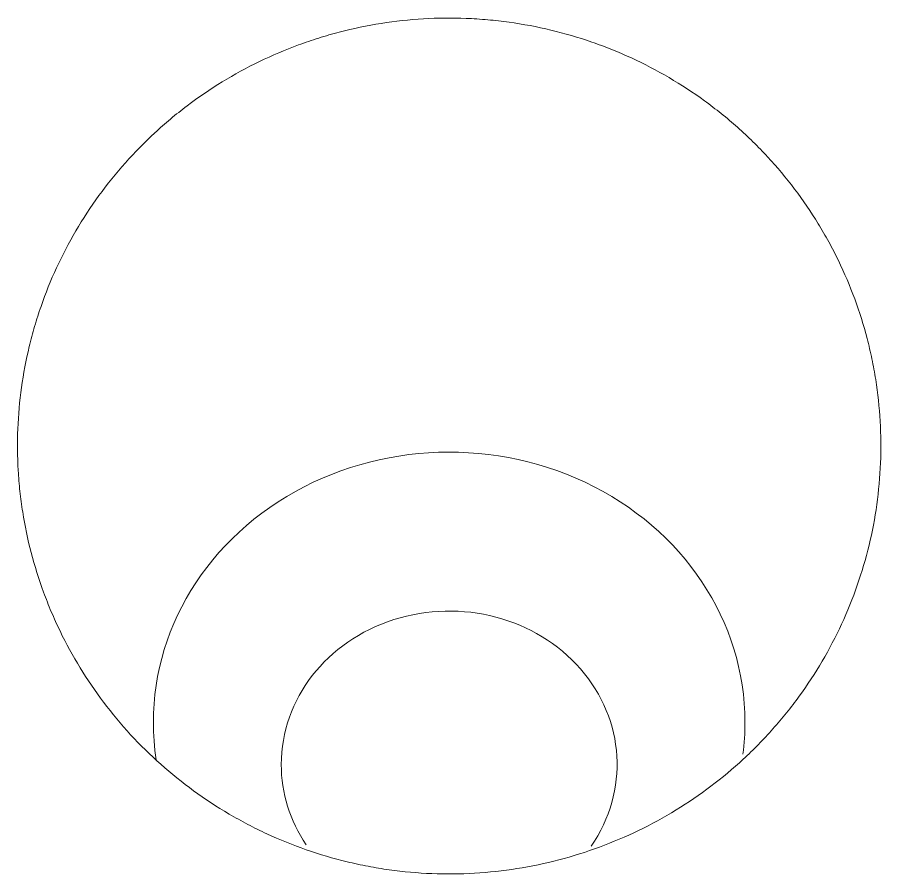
# Model space of a CAD drawing. Header units: inches. Extents: x 3778 to 56227, y -16914 to 35091.
# Drawn here: x 35947.135 to 35949.126, y -13065.914 to -13063.939 of the extents above; entities that cross this region are included whole.
import ezdxf

# ---------------------------------------------------------------- set-up
doc = ezdxf.new("R2010")
doc.units = ezdxf.units.IN
doc.header["$LTSCALE"] = 100
doc.header["$MEASUREMENT"] = 0
doc.layers.add('2-con', color=2, linetype='Continuous')
doc.layers.add('mark-B', color=2, linetype='Continuous', lineweight=20)

# ---------------------------------------------------------------- blocks, each defined once
blk = doc.blocks.new('무풍1way 일반')
at = {"layer": 'mark-B'}
for centre, major_axis, start_param, end_param in [((-409.6847, -476.3348), (0.3867, 0), 2.579156, 6.283185), ((-409.6847, -476.3348), (0.3867, 0), 0, 0.552333), ((-409.6847, -476.4318), (-0.6813, 0), 0, 3.280513), ((-409.6847, -476.4318), (-0.6813, 0), 6.164688, 6.283185)]:
    blk.add_ellipse(centre, major_axis=major_axis, ratio=0.913545, start_param=start_param, end_param=end_param, dxfattribs=at)
blk.add_open_spline([(-410.6782, -477.0291), (-410.6755, -476.9647), (-410.6666, -476.9015), (-410.6442, -476.8086), (-410.6352, -476.7779), (-410.6141, -476.7172), (-410.6019, -476.6871), (-410.5614, -476.5994), (-410.529, -476.5442), (-410.4722, -476.4661), (-410.4519, -476.4409), (-410.4086, -476.3921), (-410.3858, -476.3689), (-410.3145, -476.3031), (-410.2629, -476.264), (-410.1794, -476.2128), (-410.1504, -476.1969), (-410.0914, -476.1684), (-410.0314, -476.1429), (-409.9692, -476.1233), (-409.9059, -476.1068), (-409.8736, -476.1001), (-409.7755, -476.0846), (-409.7102, -476.0808), (-409.6122, -476.0847), (-409.5795, -476.0876), (-409.5305, -476.0944), (-409.5141, -476.0971), (-409.4817, -476.1033), (-409.4656, -476.1068), (-409.3859, -476.126), (-409.3244, -476.1475), (-409.2501, -476.1818), (-409.2354, -476.189), (-409.2063, -476.2043), (-409.1919, -476.2123), (-409.1496, -476.2372), (-409.1224, -476.255), (-409.0438, -476.3123), (-408.9954, -476.3553), (-408.9069, -476.4514), (-408.8681, -476.5029), (-408.8179, -476.585), (-408.8025, -476.6131), (-408.7814, -476.6567), (-408.7747, -476.6714), (-408.7621, -476.7012), (-408.7562, -476.7162), (-408.7285, -476.7915), (-408.7124, -476.8532), (-408.7, -476.9321), (-408.6979, -476.948), (-408.6944, -476.9799), (-408.6931, -476.9959), (-408.6903, -477.0442), (-408.69, -477.0762), (-408.6938, -477.1717), (-408.7025, -477.2347), (-408.7212, -477.3128), (-408.7254, -477.3284), (-408.7345, -477.3593), (-408.7492, -477.4053), (-408.7791, -477.4794), (-408.8087, -477.5361), (-408.8412, -477.5915), (-408.8589, -477.6186), (-408.9163, -477.6975), (-408.9592, -477.7456), (-409.0303, -477.8113), (-409.0551, -477.832), (-409.1071, -477.8714), (-409.1343, -477.89), (-409.2178, -477.9411), (-409.2763, -477.9694), (-409.353, -477.9976), (-409.3685, -478.0029), (-409.3998, -478.0128), (-409.4157, -478.0173), (-409.4637, -478.0298), (-409.4958, -478.0365), (-409.5927, -478.0518), (-409.658, -478.0557), (-409.7405, -478.0525), (-409.757, -478.0514), (-409.7899, -478.0485), (-409.839, -478.0429), (-409.9193, -478.0278), (-409.982, -478.0095), (-410.0284, -477.9934), (-410.0438, -477.9876), (-410.0744, -477.9753), (-410.0895, -477.9688), (-410.164, -477.9344), (-410.22, -477.9016), (-410.2988, -477.8444), (-410.3242, -477.824), (-410.3732, -477.7805), (-410.3963, -477.7578), (-410.462, -477.6867), (-410.5008, -477.6354), (-410.543, -477.5665), (-410.5512, -477.5525), (-410.5667, -477.5241), (-410.5889, -477.4811), (-410.6201, -477.4075), (-410.6393, -477.3466), (-410.6514, -477.3002), (-410.655, -477.2846), (-410.6616, -477.2531), (-410.6645, -477.2372), (-410.6771, -477.1576), (-410.6808, -477.0936), (-410.6782, -477.0291)], degree=3, knots=[0, 0, 0, 0, 0.03125, 0.03125, 0.046875, 0.046875, 0.0625, 0.0625, 0.09375, 0.09375, 0.109375, 0.109375, 0.125, 0.125, 0.15625, 0.15625, 0.171875, 0.171875, 0.1875, 0.203125, 0.203125, 0.21875, 0.21875, 0.25, 0.25, 0.265625, 0.265625, 0.273437, 0.273437, 0.28125, 0.28125, 0.3125, 0.3125, 0.320312, 0.320312, 0.328125, 0.328125, 0.34375, 0.34375, 0.375, 0.375, 0.40625, 0.40625, 0.421875, 0.421875, 0.429687, 0.429687, 0.4375, 0.4375, 0.46875, 0.46875, 0.476562, 0.476562, 0.484375, 0.484375, 0.5, 0.5, 0.53125, 0.53125, 0.539062, 0.539062, 0.546875, 0.5625, 0.578125, 0.578125, 0.59375, 0.59375, 0.625, 0.625, 0.640625, 0.640625, 0.65625, 0.65625, 0.6875, 0.6875, 0.695313, 0.695313, 0.703125, 0.703125, 0.71875, 0.71875, 0.75, 0.75, 0.757813, 0.757813, 0.765625, 0.78125, 0.796875, 0.796875, 0.804688, 0.804688, 0.8125, 0.8125, 0.84375, 0.84375, 0.859375, 0.859375, 0.875, 0.875, 0.90625, 0.90625, 0.914063, 0.914063, 0.921875, 0.9375, 0.953125, 0.953125, 0.960938, 0.960938, 0.96875, 0.96875, 1, 1, 1, 1], dxfattribs=at)
blk = doc.blocks.new('dpdjzjs')
at = {"layer": 'mark-B', "rotation": 180}
blk.add_blockref('무풍1way 일반', (171509.31, 88288.448), dxfattribs=at)

msp = doc.modelspace()

# ---------------------------------------------------------------- block references
at = {"layer": '2-con'}
msp.add_blockref('dpdjzjs', (-135970.8648, -101830.4424), dxfattribs=at)

doc.saveas('drawing.dxf')
